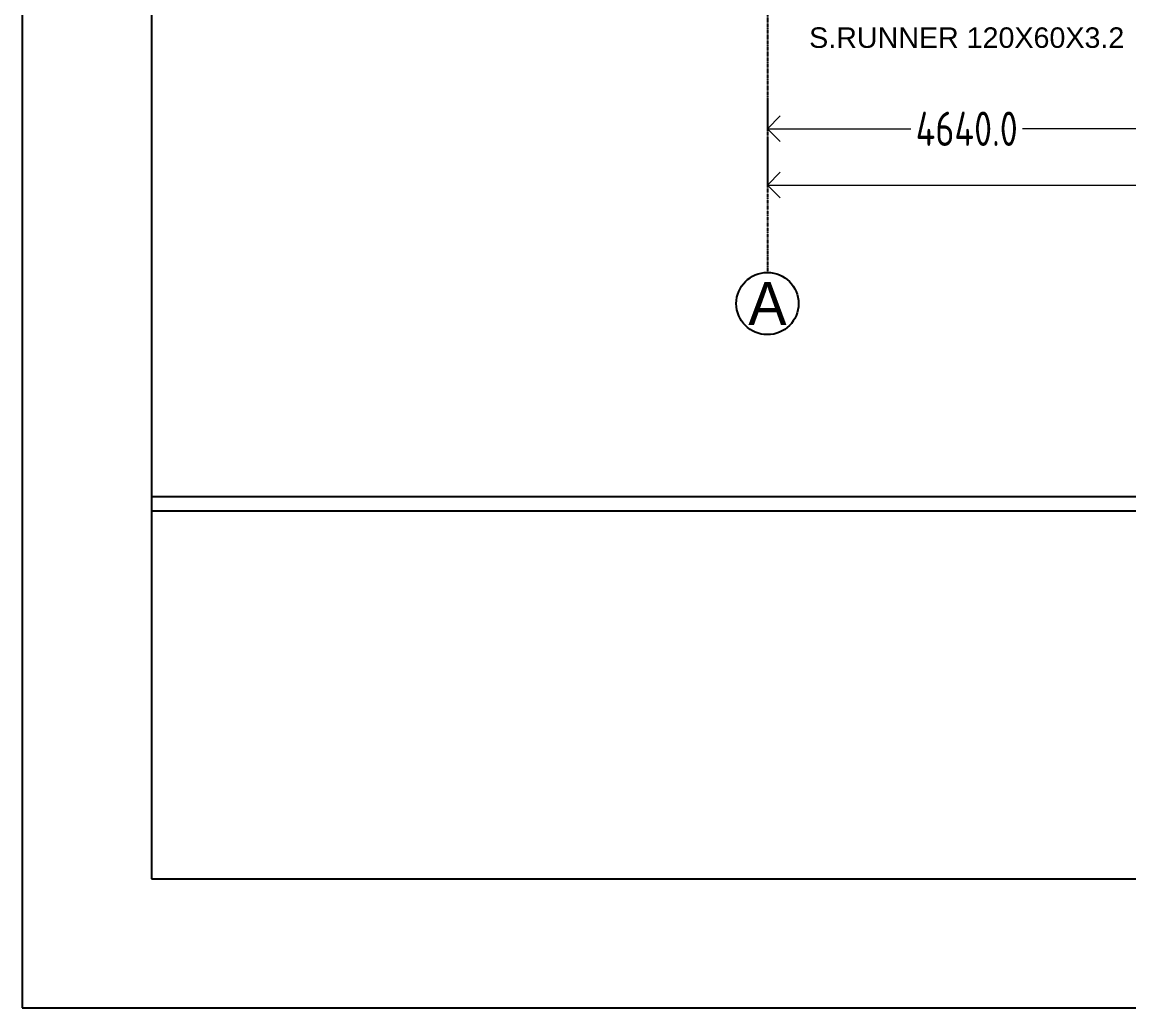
# Model space of a CAD drawing. Header units: millimetres. Extents: x 3470347 to 5996549, y -3470518 to 17149644.
# Drawn here: x 4977574 to 4990459, y 6765699 to 6777180 of the extents above; entities that cross this region are included whole.
import ezdxf
from ezdxf.enums import TextEntityAlignment as Align

# ---------------------------------------------------------------- set-up
doc = ezdxf.new("R2010")
doc.units = ezdxf.units.MM
doc.header["$MEASUREMENT"] = 0
doc.header["$PDMODE"] = 35
doc.header["$PDSIZE"] = -5
doc.linetypes.add('CENTERX2', pattern=[4, 2.5, -0.5, 0.5, -0.5])
doc.layers.get('0').update_dxf_attribs({"linetype": 'CONTINUOUS', "lineweight": 25})
doc.layers.get('DEFPOINTS').update_dxf_attribs({"linetype": 'CONTINUOUS', "lineweight": 25})
for name, color, linetype, lineweight in [('6 TEXT', 7, 'CONTINUOUS', 25), ('rDIMension', 1, 'CONTINUOUS', 18), ('rRCC 2', 40, 'CONTINUOUS', 15), ('SHEET', 7, 'CONTINUOUS', 15)]:
    doc.layers.add(name, color=color, linetype=linetype, lineweight=lineweight)
doc.styles.add('DIM', font='geniso.shx', dxfattribs={"width": 0.85})
doc.styles.add('PDF Arial', font='arial.ttf')
doc.styles.get("Standard").update_dxf_attribs({"font": ''})
doc.styles.get('Standard').set_extended_font_data('AR CENA')
doc.dimstyles.new('ST-100', dxfattribs={"dimscale": 100, "dimtxt": 7, "dimasz": 5, "dimexe": 0.18, "dimexo": 0.0625, "dimgap": 0.2, "dimtad": 0, "dimdec": 0, "dimzin": 0, "dimdsep": 46, "dimtxsty": 'DIM', "dimblk": 'OPEN90', "dimcen": 0.09, "dimclrd": 256, "dimclrt": 7, "dimadec": 0, "dimazin": 0, "dimtfac": 1, "dimtdec": 0, "dimtofl": 0, "dimtmove": 0, "dimatfit": 3, "dimldrblk": 'OPEN90', "dimfxl": 1, "dimtolj": 1, "dimtzin": 0, "dimlwd": -1, "dimarcsym": 0})

# ---------------------------------------------------------------- blocks, each defined once
blk = doc.blocks.new('_Open90')
at = {"color": 0, "linetype": 'ByBlock', "lineweight": -2}
for p, q in [((-0.5, 0.5), (0, 0)), ((0, 0), (-1, 0)), ((0, 0), (-0.5, -0.5))]:
    blk.add_line(p, q, dxfattribs=at)
blk = doc.blocks.new('*D1688')
at = {"layer": 'DEFPOINTS', "color": 0}
for p in [(4986251, 6776292), (4990891, 6776292), (4990891, 6775938)]:
    blk.add_point(p, dxfattribs=at)
at = {"layer": 'rDIMension', "color": 0, "linetype": 'ByBlock', "lineweight": -2}
for p, q in [((4986251, 6776285), (4986251, 6775920)), ((4990891, 6776285), (4990891, 6775920))]:
    blk.add_line(p, q, dxfattribs=at)
at = {"layer": 'rDIMension', "linetype": 'ByBlock'}
for p, q in [((4986551, 6775938), (4987922, 6775938)), ((4990591, 6775938), (4989220, 6775938))]:
    blk.add_line(p, q, dxfattribs=at)
at = {"layer": 'rDIMension', "xscale": 300, "yscale": 300, "zscale": 300, "rotation": 180}
blk.add_blockref('_Open90', (4986251, 6775938), dxfattribs=at)
at = {"layer": 'rDIMension', "xscale": 300, "yscale": 300, "zscale": 300}
blk.add_blockref('_Open90', (4990891, 6775938), dxfattribs=at)
at = {"layer": 'rDIMension', "color": 7, "insert": (4988571, 6775938), "char_height": 400, "attachment_point": 5, "style": 'DIM'}
blk.add_mtext('\\A1;4640.0', dxfattribs=at)
blk = doc.blocks.new('*D1696')
at = {"layer": 'DEFPOINTS', "color": 0}
for p in [(5020281, 6776638), (4986251, 6775812), (5020281, 6775282)]:
    blk.add_point(p, dxfattribs=at)
at = {"layer": 'rDIMension', "color": 0, "linetype": 'ByBlock', "lineweight": -2}
for p, q in [((5020281, 6776631), (5020281, 6775264)), ((4986251, 6775806), (4986251, 6775264))]:
    blk.add_line(p, q, dxfattribs=at)
at = {"layer": 'rDIMension', "linetype": 'ByBlock'}
for p, q in [((4986551, 6775282), (5001223, 6775282)), ((5019981, 6775282), (5005309, 6775282))]:
    blk.add_line(p, q, dxfattribs=at)
at = {"layer": 'rDIMension', "xscale": 300, "yscale": 300, "zscale": 300, "rotation": 180}
blk.add_blockref('_Open90', (4986251, 6775282), dxfattribs=at)
at = {"layer": 'rDIMension', "xscale": 300, "yscale": 300, "zscale": 300}
blk.add_blockref('_Open90', (5020281, 6775282), dxfattribs=at)
at = {"layer": 'rDIMension', "color": 7, "insert": (5003266, 6775282), "char_height": 400, "attachment_point": 5, "style": 'DIM'}
blk.add_mtext('\\A1;34030.0 C/C COLUMN', dxfattribs=at)

msp = doc.modelspace()

# ---------------------------------------------------------------- linework, layer by layer
at = {"lineweight": 25}
for p, q in [((4979079.49, 6771653.92, 0), (5046622.45, 6771653.92, 0)), ((4979079.49, 6771487.38, 0), (5046622.45, 6771487.38, 0))]:
    msp.add_line(p, q, dxfattribs=at)
at = {"color": 192, "lineweight": 25, "elevation": 0}
msp.add_lwpolyline([(4977574.06, 6765698.7), (5056608.88, 6765698.7), (5056608.88, 6821581.96), (4977574.06, 6821581.96)], close=True, dxfattribs=at)
at = {"layer": '6 TEXT', "color": 8, "linetype": 'CENTERX2', "ltscale": 0.5}
msp.add_line((4986251.08, 6817657.4), (4986251.08, 6774264.13), dxfattribs=at)
at = {"layer": '6 TEXT', "color": 8}
msp.add_circle((4986251.08, 6773901.97), 362.15, dxfattribs=at)
at = {"layer": 'SHEET', "color": 220, "lineweight": 25, "elevation": 0}
msp.add_lwpolyline([(4979079.49, 6767201.3), (5055103.45, 6767201.3), (5055103.45, 6820079.35), (4979079.49, 6820079.35)], close=True, dxfattribs=at)

# ---------------------------------------------------------------- texts
at = {"layer": '6 TEXT', "color": 8, "linetype": 'ByBlock'}
msp.add_text('A', height=500, dxfattribs=at).set_placement((4986251.08, 6773901.97), align=Align.MIDDLE_CENTER)
at = {"layer": 'rRCC 2', "style": 'PDF Arial'}
msp.add_text('S.RUNNER 120X60X3.2', height=238.6884, dxfattribs=at).set_placement((4988571.08, 6776999.48), align=Align.MIDDLE_CENTER)

# ---------------------------------------------------------------- dimensions: what is measured, and where the dimension line sits
at = {"layer": 'rDIMension', "color": 7, "linetype": 'ByBlock'}
for base, p1, p2, override, picture, middle in [((5020281.08, 6775281.93), (4986251.08, 6775812.05), (5020281.08, 6776637.56), {"dimtxt": 4, "dimasz": 3, "dimdec": 1, "dimpost": ' C/C COLUMN', "dimblk": 'Open90'}, '*D1696', (5003266.08, 6775281.93)), ((4990891.08, 6775937.56), (4986251.08, 6776291.67), (4990891.08, 6776291.67), {"dimtxt": 4, "dimasz": 3, "dimdec": 1, "dimblk": 'Open90'}, '*D1688', (4988571.08, 6775937.56))]:
    dim = msp.add_linear_dim(base=base, p1=p1, p2=p2, dimstyle='ST-100', override=override, dxfattribs=at)
    dim.commit()
    dim.dimension.update_dxf_attribs({"geometry": picture, "text_midpoint": middle})

doc.saveas('drawing.dxf')
